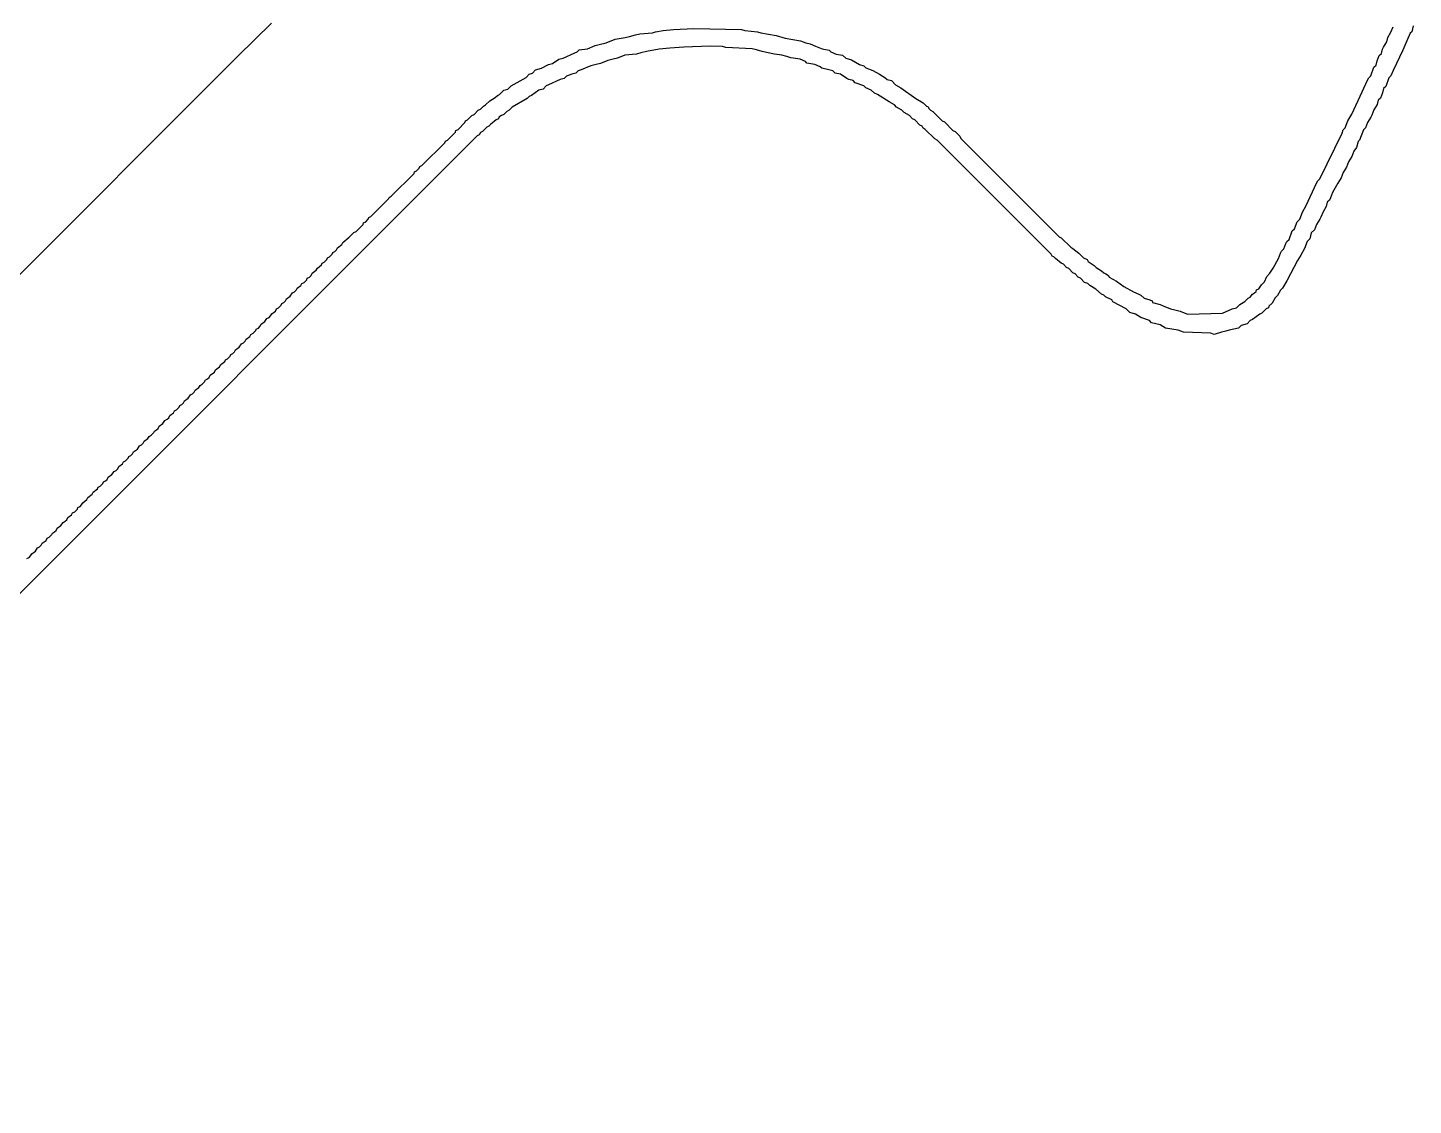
# Model space of a CAD drawing. Header units: millimetres. Extents: x 95 to 305, y 96 to 295.
# Drawn here: x 263.59 to 295.35, y 131.59 to 156.29 of the extents above; entities that cross this region are included whole.
import ezdxf

# ---------------------------------------------------------------- set-up
doc = ezdxf.new("R2010")
doc.units = ezdxf.units.MM
doc.layers.add('BottomLayer', color=5, linetype='Continuous')
doc.layers.add('BottomOverlay', color=54, linetype='Continuous')

msp = doc.modelspace()

# ---------------------------------------------------------------- linework, layer by layer
at = {"layer": 'BottomLayer'}
for p, q in [((269.183, 156.388), (268.411, 155.635)), ((268.409, 155.632), (244.367, 131.591)), ((268.41, 155.633), (268.409, 155.632)), ((268.411, 155.635), (268.41, 155.633))]:
    msp.add_line(p, q, dxfattribs=at)
at = {"layer": 'BottomOverlay'}
for p, q in [((278.398, 156.243), (278.86, 156.268)), ((278.86, 156.268), (279.955, 156.243)), ((294.839, 156.182), (294.888, 156.304)), ((295.35, 156.328), (295.314, 156.195)), ((276.694, 155.902), (276.852, 155.939)), ((276.852, 155.939), (277.059, 156.024)), ((277.059, 156.024), (277.29, 156.061)), ((277.29, 156.061), (277.387, 156.085)), ((277.387, 156.085), (277.521, 156.122)), ((277.521, 156.122), (277.619, 156.146)), ((277.619, 156.146), (277.911, 156.17)), ((277.911, 156.17), (277.984, 156.195)), ((277.984, 156.195), (278.154, 156.219)), ((278.154, 156.219), (278.398, 156.243)), ((279.955, 156.243), (280.028, 156.219)), ((280.028, 156.219), (280.32, 156.195)), ((280.32, 156.195), (280.393, 156.17)), ((280.393, 156.17), (280.746, 156.109)), ((280.746, 156.109), (280.953, 156.049)), ((280.953, 156.049), (281.306, 155.988)), ((281.306, 155.988), (281.428, 155.939)), ((281.428, 155.939), (281.525, 155.915)), ((294.669, 155.842), (294.742, 155.963)), ((294.742, 155.963), (294.766, 156.061)), ((294.766, 156.061), (294.839, 156.182)), ((295.228, 156.036), (295.107, 155.769)), ((295.277, 156.158), (295.228, 156.036)), ((295.314, 156.195), (295.277, 156.158)), ((275.866, 155.586), (276.134, 155.708)), ((276.134, 155.708), (276.183, 155.732)), ((276.183, 155.732), (276.231, 155.781)), ((276.231, 155.781), (276.426, 155.805)), ((276.426, 155.805), (276.596, 155.878)), ((276.596, 155.878), (276.694, 155.902)), ((277.278, 155.659), (277.108, 155.586)), ((277.546, 155.683), (277.278, 155.659)), ((277.643, 155.708), (277.546, 155.683)), ((277.777, 155.744), (277.643, 155.708)), ((278.069, 155.793), (277.777, 155.744)), ((278.312, 155.817), (278.069, 155.793)), ((278.629, 155.842), (278.312, 155.817)), ((279.237, 155.866), (278.629, 155.842)), ((279.517, 155.854), (279.237, 155.866)), ((279.59, 155.829), (279.517, 155.854)), ((280.199, 155.805), (279.59, 155.829)), ((280.296, 155.781), (280.199, 155.805)), ((280.43, 155.744), (280.296, 155.781)), ((280.527, 155.72), (280.43, 155.744)), ((280.71, 155.683), (280.527, 155.72)), ((280.88, 155.659), (280.71, 155.683)), ((280.99, 155.623), (280.88, 155.659)), ((281.087, 155.598), (280.99, 155.623)), ((281.525, 155.915), (281.647, 155.866)), ((281.647, 155.866), (281.805, 155.805)), ((281.805, 155.805), (281.963, 155.769)), ((281.963, 155.769), (282, 155.732)), ((282, 155.732), (282.122, 155.683)), ((282.122, 155.683), (282.268, 155.659)), ((282.268, 155.659), (282.341, 155.586)), ((294.522, 155.525), (294.571, 155.647)), ((294.571, 155.647), (294.62, 155.696)), ((294.62, 155.696), (294.644, 155.793)), ((294.644, 155.793), (294.669, 155.842)), ((295.107, 155.769), (294.888, 155.306)), ((275.16, 155.245), (275.233, 155.318)), ((275.233, 155.318), (275.367, 155.355)), ((275.367, 155.355), (275.526, 155.44)), ((275.526, 155.44), (275.623, 155.464)), ((275.623, 155.464), (275.769, 155.562)), ((275.769, 155.562), (275.866, 155.586)), ((276.207, 155.294), (276.158, 155.245)), ((276.28, 155.318), (276.207, 155.294)), ((276.499, 155.416), (276.28, 155.318)), ((276.621, 155.44), (276.499, 155.416)), ((276.718, 155.464), (276.621, 155.44)), ((276.889, 155.537), (276.718, 155.464)), ((277.01, 155.562), (276.889, 155.537)), ((277.108, 155.586), (277.01, 155.562)), ((281.294, 155.562), (281.087, 155.598)), ((281.416, 155.513), (281.294, 155.562)), ((281.452, 155.477), (281.416, 155.513)), ((281.635, 155.44), (281.452, 155.477)), ((281.756, 155.391), (281.635, 155.44)), ((281.793, 155.355), (281.756, 155.391)), ((281.951, 155.318), (281.793, 155.355)), ((282.049, 155.294), (281.951, 155.318)), ((282.097, 155.245), (282.049, 155.294)), ((282.341, 155.586), (282.474, 155.55)), ((282.474, 155.55), (282.657, 155.44)), ((282.657, 155.44), (282.754, 155.416)), ((282.754, 155.416), (282.803, 155.367)), ((282.803, 155.367), (282.961, 155.306)), ((282.961, 155.306), (283.119, 155.221)), ((294.376, 155.184), (294.449, 155.379)), ((294.449, 155.379), (294.498, 155.428)), ((294.498, 155.428), (294.522, 155.525)), ((294.888, 155.306), (294.839, 155.184)), ((274.674, 154.953), (275.014, 155.148)), ((275.014, 155.148), (275.087, 155.221)), ((275.087, 155.221), (275.16, 155.245)), ((275.526, 154.978), (275.477, 154.953)), ((275.793, 155.099), (275.526, 154.978)), ((275.891, 155.124), (275.793, 155.099)), ((275.939, 155.172), (275.891, 155.124)), ((276.061, 155.221), (275.939, 155.172)), ((276.158, 155.245), (276.061, 155.221)), ((282.219, 155.221), (282.097, 155.245)), ((282.365, 155.124), (282.219, 155.221)), ((282.414, 155.099), (282.365, 155.124)), ((282.511, 155.075), (282.414, 155.099)), ((282.56, 155.026), (282.511, 155.075)), ((282.754, 154.953), (282.56, 155.026)), ((283.119, 155.221), (283.241, 155.148)), ((283.241, 155.148), (283.29, 155.099)), ((283.29, 155.099), (283.387, 155.075)), ((283.387, 155.075), (283.485, 154.978)), ((283.485, 154.978), (283.606, 154.905)), ((294.182, 154.819), (294.303, 155.087)), ((294.303, 155.087), (294.328, 155.136)), ((294.328, 155.136), (294.376, 155.184)), ((294.79, 155.136), (294.717, 154.941)), ((294.839, 155.184), (294.79, 155.136)), ((274.187, 154.612), (274.309, 154.685)), ((274.309, 154.685), (274.357, 154.734)), ((274.357, 154.734), (274.406, 154.759)), ((274.406, 154.759), (274.503, 154.856)), ((274.503, 154.856), (274.601, 154.88)), ((274.601, 154.88), (274.674, 154.953)), ((275.039, 154.661), (274.698, 154.466)), ((275.087, 154.71), (275.039, 154.661)), ((275.136, 154.734), (275.087, 154.71)), ((275.306, 154.856), (275.136, 154.734)), ((275.404, 154.88), (275.306, 154.856)), ((275.477, 154.953), (275.404, 154.88)), ((282.803, 154.905), (282.754, 154.953)), ((282.925, 154.856), (282.803, 154.905)), ((282.998, 154.783), (282.925, 154.856)), ((283.071, 154.759), (282.998, 154.783)), ((283.338, 154.588), (283.071, 154.759)), ((283.606, 154.905), (283.947, 154.661)), ((283.947, 154.661), (284.117, 154.564)), ((293.938, 154.308), (294.182, 154.819)), ((294.596, 154.673), (294.547, 154.625)), ((294.644, 154.795), (294.596, 154.673)), ((294.669, 154.892), (294.644, 154.795)), ((294.717, 154.941), (294.669, 154.892)), ((273.822, 154.296), (273.919, 154.393)), ((273.919, 154.393), (273.968, 154.418)), ((273.968, 154.418), (274.041, 154.491)), ((274.041, 154.491), (274.089, 154.515)), ((274.089, 154.515), (274.187, 154.612)), ((274.576, 154.369), (274.503, 154.296)), ((274.625, 154.393), (274.576, 154.369)), ((274.698, 154.466), (274.625, 154.393)), ((283.46, 154.515), (283.338, 154.588)), ((283.509, 154.466), (283.46, 154.515)), ((283.631, 154.393), (283.509, 154.466)), ((283.679, 154.345), (283.631, 154.393)), ((283.801, 154.272), (283.679, 154.345)), ((284.117, 154.564), (284.19, 154.491)), ((284.19, 154.491), (284.227, 154.479)), ((284.227, 154.479), (284.251, 154.43)), ((284.251, 154.43), (284.288, 154.393)), ((284.288, 154.393), (284.336, 154.369)), ((284.336, 154.369), (284.555, 154.15)), ((294.449, 154.406), (294.401, 154.284)), ((294.522, 154.527), (294.449, 154.406)), ((294.547, 154.625), (294.522, 154.527)), ((273.457, 153.955), (273.615, 154.114)), ((273.615, 154.114), (273.627, 154.15)), ((273.627, 154.15), (273.676, 154.174)), ((273.676, 154.174), (273.773, 154.272)), ((273.773, 154.272), (273.822, 154.296)), ((274.162, 154.028), (274.114, 154.004)), ((274.199, 154.065), (274.162, 154.028)), ((274.333, 154.174), (274.199, 154.065)), ((274.382, 154.199), (274.333, 154.174)), ((274.394, 154.235), (274.382, 154.199)), ((274.455, 154.272), (274.394, 154.235)), ((274.503, 154.296), (274.455, 154.272)), ((283.874, 154.199), (283.801, 154.272)), ((283.923, 154.174), (283.874, 154.199)), ((284.044, 154.053), (283.923, 154.174)), ((284.093, 154.028), (284.044, 154.053)), ((284.117, 153.98), (284.093, 154.028)), ((284.555, 154.15), (284.604, 154.126)), ((284.604, 154.126), (284.799, 153.931)), ((293.792, 153.992), (293.853, 154.15)), ((293.853, 154.15), (293.938, 154.308)), ((294.303, 154.114), (294.255, 153.992)), ((294.376, 154.235), (294.303, 154.114)), ((294.401, 154.284), (294.376, 154.235)), ((273.895, 153.809), (253.328, 133.242)), ((273.165, 153.688), (273.213, 153.712)), ((273.213, 153.712), (273.396, 153.894)), ((273.396, 153.894), (273.408, 153.931)), ((273.408, 153.931), (273.457, 153.955)), ((273.943, 153.834), (273.895, 153.809)), ((273.968, 153.882), (273.943, 153.834)), ((274.016, 153.907), (273.968, 153.882)), ((274.114, 154.004), (274.016, 153.907)), ((284.166, 153.955), (284.117, 153.98)), ((284.385, 153.736), (284.166, 153.955)), ((284.434, 153.712), (284.385, 153.736)), ((287.05, 151.095), (284.434, 153.712)), ((284.799, 153.931), (284.848, 153.907)), ((284.848, 153.907), (284.957, 153.797)), ((284.957, 153.797), (284.981, 153.748)), ((284.981, 153.748), (287.233, 151.497)), ((293.208, 152.824), (293.719, 153.87)), ((293.719, 153.87), (293.744, 153.943)), ((293.744, 153.943), (293.792, 153.992)), ((294.121, 153.712), (294.084, 153.675)), ((294.206, 153.943), (294.121, 153.712)), ((294.255, 153.992), (294.206, 153.943)), ((272.629, 153.128), (273.152, 153.651)), ((273.152, 153.651), (273.165, 153.688)), ((293.987, 153.456), (293.938, 153.335)), ((294.048, 153.542), (293.987, 153.456)), ((294.084, 153.675), (294.048, 153.542)), ((272.568, 153.067), (272.58, 153.103)), ((272.58, 153.103), (272.629, 153.128)), ((293.817, 153.091), (293.744, 152.97)), ((293.865, 153.213), (293.817, 153.091)), ((293.938, 153.335), (293.865, 153.213)), ((271.923, 152.422), (272.447, 152.945)), ((272.447, 152.945), (272.459, 152.982)), ((272.459, 152.982), (272.507, 153.006)), ((272.507, 153.006), (272.568, 153.067)), ((293.135, 152.726), (293.159, 152.775)), ((293.159, 152.775), (293.208, 152.824)), ((293.695, 152.848), (293.622, 152.726)), ((293.744, 152.97), (293.695, 152.848)), ((292.892, 152.215), (293.135, 152.726)), ((293.5, 152.507), (293.452, 152.385)), ((293.622, 152.726), (293.5, 152.507)), ((271.461, 151.959), (271.862, 152.361)), ((271.862, 152.361), (271.875, 152.398)), ((271.875, 152.398), (271.923, 152.422)), ((292.807, 152.057), (292.892, 152.215)), ((293.354, 152.191), (293.281, 152.069)), ((293.379, 152.288), (293.354, 152.191)), ((293.427, 152.337), (293.379, 152.288)), ((293.452, 152.385), (293.427, 152.337)), ((271.278, 151.777), (271.29, 151.813)), ((271.29, 151.813), (271.339, 151.838)), ((271.339, 151.838), (271.4, 151.899)), ((271.4, 151.899), (271.412, 151.935)), ((271.412, 151.935), (271.461, 151.959)), ((292.624, 151.68), (292.685, 151.838)), ((292.685, 151.838), (292.746, 151.899)), ((292.746, 151.899), (292.807, 152.057)), ((293.208, 151.899), (293.135, 151.777)), ((293.233, 151.947), (293.208, 151.899)), ((293.281, 152.069), (293.233, 151.947)), ((270.816, 151.363), (270.962, 151.485)), ((270.962, 151.485), (271.071, 151.594)), ((271.071, 151.594), (271.12, 151.619)), ((271.12, 151.619), (271.278, 151.777)), ((287.233, 151.497), (287.281, 151.473)), ((292.502, 151.436), (292.575, 151.631)), ((292.575, 151.631), (292.624, 151.68)), ((293.013, 151.582), (292.977, 151.448)), ((293.086, 151.655), (293.013, 151.582)), ((293.135, 151.777), (293.086, 151.655)), ((270.633, 151.156), (270.67, 151.193)), ((270.67, 151.193), (270.694, 151.241)), ((270.694, 151.241), (270.791, 151.314)), ((270.791, 151.314), (270.816, 151.363)), ((287.281, 151.473), (287.501, 151.254)), ((287.501, 151.254), (287.549, 151.229)), ((287.549, 151.229), (287.683, 151.12)), ((292.308, 151.12), (292.332, 151.168)), ((292.332, 151.168), (292.381, 151.217)), ((292.381, 151.217), (292.429, 151.339)), ((292.429, 151.339), (292.454, 151.387)), ((292.454, 151.387), (292.502, 151.436)), ((292.855, 151.229), (292.77, 151.071)), ((292.916, 151.387), (292.855, 151.229)), ((292.977, 151.448), (292.916, 151.387)), ((270.232, 150.779), (270.329, 150.852)), ((270.329, 150.852), (270.341, 150.889)), ((270.341, 150.889), (270.39, 150.913)), ((270.39, 150.913), (270.451, 150.974)), ((270.451, 150.974), (270.463, 151.01)), ((270.463, 151.01), (270.512, 151.035)), ((270.512, 151.035), (270.572, 151.095)), ((270.572, 151.095), (270.585, 151.132)), ((270.585, 151.132), (270.633, 151.156)), ((287.075, 151.047), (287.05, 151.095)), ((287.111, 151.035), (287.075, 151.047)), ((287.148, 150.998), (287.111, 151.035)), ((287.281, 150.889), (287.148, 150.998)), ((287.33, 150.864), (287.281, 150.889)), ((287.403, 150.791), (287.33, 150.864)), ((287.683, 151.12), (287.793, 151.01)), ((287.793, 151.01), (287.878, 150.974)), ((287.878, 150.974), (287.902, 150.925)), ((287.902, 150.925), (288.036, 150.84)), ((292.137, 150.779), (292.259, 150.998)), ((292.259, 150.998), (292.308, 151.12)), ((292.697, 150.949), (292.454, 150.487)), ((292.77, 151.071), (292.697, 150.949)), ((269.988, 150.511), (270, 150.548)), ((270, 150.548), (270.049, 150.572)), ((270.049, 150.572), (270.086, 150.609)), ((270.086, 150.609), (270.11, 150.657)), ((270.11, 150.657), (270.207, 150.73)), ((270.207, 150.73), (270.232, 150.779)), ((287.452, 150.767), (287.403, 150.791)), ((287.549, 150.669), (287.452, 150.767)), ((287.598, 150.645), (287.549, 150.669)), ((287.671, 150.572), (287.598, 150.645)), ((287.72, 150.548), (287.671, 150.572)), ((287.817, 150.45), (287.72, 150.548)), ((288.036, 150.84), (288.085, 150.791)), ((288.085, 150.791), (288.206, 150.718)), ((288.206, 150.718), (288.255, 150.669)), ((288.255, 150.669), (288.304, 150.645)), ((288.304, 150.645), (288.365, 150.609)), ((288.365, 150.609), (288.377, 150.572)), ((288.377, 150.572), (288.547, 150.475)), ((291.943, 150.463), (291.991, 150.584)), ((291.991, 150.584), (292.064, 150.657)), ((292.064, 150.657), (292.137, 150.779)), ((269.66, 150.207), (269.708, 150.231)), ((269.708, 150.231), (269.745, 150.268)), ((269.745, 150.268), (269.769, 150.317)), ((269.769, 150.317), (269.854, 150.377)), ((269.854, 150.377), (269.879, 150.426)), ((269.879, 150.426), (269.927, 150.45)), ((269.927, 150.45), (269.988, 150.511)), ((287.89, 150.426), (287.817, 150.45)), ((287.939, 150.377), (287.89, 150.426)), ((288.073, 150.292), (287.939, 150.377)), ((288.206, 150.183), (288.073, 150.292)), ((288.547, 150.475), (288.718, 150.353)), ((288.718, 150.353), (288.937, 150.231)), ((288.937, 150.231), (289.058, 150.183)), ((291.711, 150.207), (291.748, 150.244)), ((291.748, 150.244), (291.76, 150.28)), ((291.76, 150.28), (291.809, 150.304)), ((291.809, 150.304), (291.869, 150.39)), ((291.869, 150.39), (291.943, 150.463)), ((292.308, 150.268), (292.235, 150.146)), ((292.356, 150.317), (292.308, 150.268)), ((292.454, 150.487), (292.356, 150.317)), ((269.343, 149.866), (269.404, 149.927)), ((269.404, 149.927), (269.416, 149.964)), ((269.416, 149.964), (269.465, 149.988)), ((269.465, 149.988), (269.501, 150.024)), ((269.501, 150.024), (269.526, 150.073)), ((269.526, 150.073), (269.611, 150.134)), ((269.611, 150.134), (269.66, 150.207)), ((288.255, 150.158), (288.206, 150.183)), ((288.292, 150.122), (288.255, 150.158)), ((288.438, 150.049), (288.292, 150.122)), ((288.462, 150), (288.438, 150.049)), ((288.766, 149.842), (288.462, 150)), ((289.058, 150.183), (289.107, 150.158)), ((289.107, 150.158), (289.18, 150.085)), ((289.18, 150.085), (289.314, 150.049)), ((289.314, 150.049), (289.363, 150.024)), ((289.363, 150.024), (289.375, 149.988)), ((289.375, 149.988), (289.545, 149.939)), ((289.545, 149.939), (289.618, 149.915)), ((289.618, 149.915), (289.788, 149.842)), ((291.298, 149.866), (291.371, 149.939)), ((291.371, 149.939), (291.492, 150.012)), ((291.492, 150.012), (291.565, 150.085)), ((291.565, 150.085), (291.614, 150.11)), ((291.614, 150.11), (291.663, 150.183)), ((291.663, 150.183), (291.711, 150.207)), ((292.04, 149.903), (292.028, 149.866)), ((292.113, 149.976), (292.04, 149.903)), ((292.186, 150.097), (292.113, 149.976)), ((292.235, 150.146), (292.186, 150.097)), ((269.027, 149.55), (269.076, 149.623)), ((269.076, 149.623), (269.124, 149.647)), ((269.124, 149.647), (269.161, 149.684)), ((269.161, 149.684), (269.185, 149.732)), ((269.185, 149.732), (269.27, 149.793)), ((269.27, 149.793), (269.295, 149.842)), ((269.295, 149.842), (269.343, 149.866)), ((288.851, 149.757), (288.766, 149.842)), ((288.985, 149.72), (288.851, 149.757)), ((289.107, 149.647), (288.985, 149.72)), ((289.302, 149.574), (289.107, 149.647)), ((289.788, 149.842), (289.886, 149.818)), ((289.886, 149.818), (290.008, 149.793)), ((290.008, 149.793), (290.178, 149.72)), ((290.178, 149.72), (290.981, 149.745)), ((290.981, 149.745), (291.2, 149.842)), ((291.2, 149.842), (291.298, 149.866)), ((291.663, 149.599), (291.614, 149.574)), ((291.833, 149.72), (291.663, 149.599)), ((291.882, 149.745), (291.833, 149.72)), ((291.979, 149.842), (291.882, 149.745)), ((292.028, 149.866), (291.979, 149.842)), ((268.71, 149.258), (268.759, 149.282)), ((268.759, 149.282), (268.82, 149.343)), ((268.82, 149.343), (268.832, 149.379)), ((268.832, 149.379), (268.881, 149.404)), ((268.881, 149.404), (268.917, 149.44)), ((268.917, 149.44), (268.942, 149.489)), ((268.942, 149.489), (269.027, 149.55)), ((289.35, 149.526), (289.302, 149.574)), ((289.545, 149.477), (289.35, 149.526)), ((289.667, 149.404), (289.545, 149.477)), ((289.959, 149.355), (289.667, 149.404)), ((290.081, 149.306), (289.959, 149.355)), ((290.713, 149.282), (290.081, 149.306)), ((290.786, 149.258), (290.713, 149.282)), ((290.957, 149.306), (290.786, 149.258)), ((291.054, 149.331), (290.957, 149.306)), ((291.127, 149.355), (291.054, 149.331)), ((291.346, 149.404), (291.127, 149.355)), ((291.407, 149.465), (291.346, 149.404)), ((291.541, 149.501), (291.407, 149.465)), ((291.614, 149.574), (291.541, 149.501)), ((268.358, 148.905), (268.443, 148.966)), ((268.443, 148.966), (268.491, 149.039)), ((268.491, 149.039), (268.54, 149.063)), ((268.54, 149.063), (268.577, 149.1)), ((268.577, 149.1), (268.601, 149.148)), ((268.601, 149.148), (268.686, 149.209)), ((268.686, 149.209), (268.71, 149.258)), ((268.017, 148.564), (268.114, 148.637)), ((268.114, 148.637), (268.126, 148.674)), ((268.126, 148.674), (268.175, 148.698)), ((268.175, 148.698), (268.236, 148.759)), ((268.236, 148.759), (268.248, 148.795)), ((268.248, 148.795), (268.297, 148.82)), ((268.297, 148.82), (268.333, 148.856)), ((268.333, 148.856), (268.358, 148.905)), ((267.749, 148.272), (267.773, 148.321)), ((267.773, 148.321), (267.871, 148.394)), ((267.871, 148.394), (267.895, 148.442)), ((267.895, 148.442), (267.992, 148.515)), ((267.992, 148.515), (268.017, 148.564)), ((267.433, 147.98), (267.518, 148.041)), ((267.518, 148.041), (267.542, 148.089)), ((267.542, 148.089), (267.591, 148.114)), ((267.591, 148.114), (267.652, 148.175)), ((267.652, 148.175), (267.664, 148.211)), ((267.664, 148.211), (267.713, 148.236)), ((267.713, 148.236), (267.749, 148.272)), ((267.128, 147.651), (267.165, 147.688)), ((267.165, 147.688), (267.189, 147.737)), ((267.189, 147.737), (267.274, 147.797)), ((267.274, 147.797), (267.323, 147.87)), ((267.323, 147.87), (267.372, 147.895)), ((267.372, 147.895), (267.408, 147.931)), ((267.408, 147.931), (267.433, 147.98)), ((266.824, 147.347), (266.848, 147.396)), ((266.848, 147.396), (266.934, 147.457)), ((266.934, 147.457), (266.958, 147.505)), ((266.958, 147.505), (267.007, 147.53)), ((267.007, 147.53), (267.068, 147.591)), ((267.068, 147.591), (267.08, 147.627)), ((267.08, 147.627), (267.128, 147.651)), ((266.483, 147.006), (266.496, 147.043)), ((266.496, 147.043), (266.544, 147.067)), ((266.544, 147.067), (266.581, 147.104)), ((266.581, 147.104), (266.605, 147.152)), ((266.605, 147.152), (266.69, 147.213)), ((266.69, 147.213), (266.739, 147.286)), ((266.739, 147.286), (266.788, 147.311)), ((266.788, 147.311), (266.824, 147.347)), ((266.155, 146.702), (266.203, 146.726)), ((266.203, 146.726), (266.24, 146.763)), ((266.24, 146.763), (266.264, 146.812)), ((266.264, 146.812), (266.35, 146.873)), ((266.35, 146.873), (266.374, 146.921)), ((266.374, 146.921), (266.423, 146.946)), ((266.423, 146.946), (266.483, 147.006)), ((265.838, 146.361), (265.899, 146.422)), ((265.899, 146.422), (265.911, 146.459)), ((265.911, 146.459), (265.96, 146.483)), ((265.96, 146.483), (265.997, 146.52)), ((265.997, 146.52), (266.021, 146.568)), ((266.021, 146.568), (266.106, 146.629)), ((266.106, 146.629), (266.155, 146.702)), ((265.522, 146.045), (265.571, 146.118)), ((265.571, 146.118), (265.619, 146.142)), ((265.619, 146.142), (265.656, 146.179)), ((265.656, 146.179), (265.68, 146.228)), ((265.68, 146.228), (265.765, 146.288)), ((265.765, 146.288), (265.79, 146.337)), ((265.79, 146.337), (265.838, 146.361)), ((265.206, 145.753), (265.254, 145.777)), ((265.254, 145.777), (265.315, 145.838)), ((265.315, 145.838), (265.327, 145.875)), ((265.327, 145.875), (265.376, 145.899)), ((265.376, 145.899), (265.412, 145.935)), ((265.412, 145.935), (265.437, 145.984)), ((265.437, 145.984), (265.522, 146.045)), ((264.853, 145.4), (264.95, 145.473)), ((264.95, 145.473), (264.974, 145.522)), ((264.974, 145.522), (265.072, 145.595)), ((265.072, 145.595), (265.096, 145.643)), ((265.096, 145.643), (265.193, 145.716)), ((265.193, 145.716), (265.206, 145.753)), ((264.597, 145.12), (264.621, 145.169)), ((264.621, 145.169), (264.67, 145.193)), ((264.67, 145.193), (264.731, 145.254)), ((264.731, 145.254), (264.743, 145.29)), ((264.743, 145.29), (264.792, 145.315)), ((264.792, 145.315), (264.828, 145.351)), ((264.828, 145.351), (264.853, 145.4)), ((264.244, 144.767), (264.268, 144.816)), ((264.268, 144.816), (264.354, 144.877)), ((264.354, 144.877), (264.402, 144.95)), ((264.402, 144.95), (264.451, 144.974)), ((264.451, 144.974), (264.488, 145.011)), ((264.488, 145.011), (264.512, 145.059)), ((264.512, 145.059), (264.597, 145.12)), ((263.928, 144.475), (264.013, 144.536)), ((264.013, 144.536), (264.037, 144.585)), ((264.037, 144.585), (264.086, 144.609)), ((264.086, 144.609), (264.147, 144.67)), ((264.147, 144.67), (264.159, 144.706)), ((264.159, 144.706), (264.208, 144.731)), ((264.208, 144.731), (264.244, 144.767)), ((263.623, 144.146), (263.66, 144.183)), ((263.66, 144.183), (263.684, 144.232)), ((263.684, 144.232), (263.77, 144.293)), ((263.77, 144.293), (263.818, 144.366)), ((263.818, 144.366), (263.867, 144.39)), ((263.867, 144.39), (263.903, 144.426)), ((263.903, 144.426), (263.928, 144.475)), ((263.575, 144.122), (263.623, 144.146))]:
    msp.add_line(p, q, dxfattribs=at)

doc.saveas('drawing.dxf')
